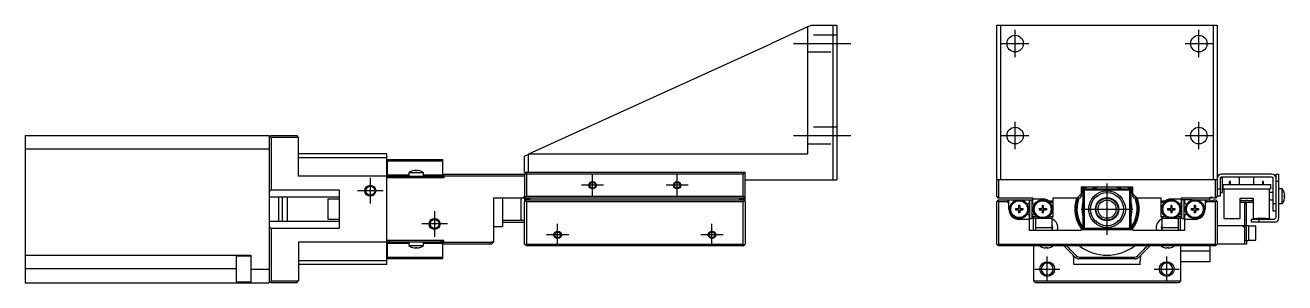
# Model space of a CAD drawing. Extents: x 0 to 726, y -8 to 607.
# Drawn here: x 383 to 725.8, y 276.1 to 346.1 of the extents above; entities that cross this region are included whole.
import ezdxf

# ---------------------------------------------------------------- set-up
doc = ezdxf.new("R2010")
doc.units = 0
doc.header["$LTSCALE"] = 0.5
doc.linetypes.add('CENTER', pattern=[50.8, 31.75, -6.35, 6.35, -6.35])
doc.linetypes.add('DASHED', pattern=[19.05, 12.7, -6.35])
for name, color, linetype in [('MSM_CENTER', 1, 'CENTER'), ('MSM_CONTINUOUS', 7, 'CONTINUOUS'), ('MSM_DASHED', 4, 'DASHED'), ('MSM_NARROW', 5, 'CONTINUOUS')]:
    doc.layers.add(name, color=color, linetype=linetype)

msp = doc.modelspace()

# ---------------------------------------------------------------- linework, layer by layer
at = {"layer": 'MSM_CENTER'}
for p, q in [((652.39, 337.43), (652.39, 344.83)), ((702.39, 337.43), (702.39, 344.83)), ((592.09, 341.13), (607.69, 341.13)), ((648.69, 341.13), (656.09, 341.13)), ((698.69, 341.13), (706.09, 341.13)), ((652.39, 312.43), (652.39, 319.83)), ((702.39, 312.43), (702.39, 319.83)), ((592.09, 316.13), (607.69, 316.13)), ((648.69, 316.13), (656.09, 316.13)), ((698.69, 316.13), (706.09, 316.13)), ((537.39, 299.63), (537.39, 305.63)), ((560.39, 299.63), (560.39, 305.63)), ((476.89, 304.63), (476.89, 297.63)), ((540.39, 302.63), (534.39, 302.63)), ((563.39, 302.63), (557.39, 302.63)), ((677.39, 289.13), (677.39, 303.13)), ((480.39, 301.13), (473.39, 301.13)), ((494.39, 295.63), (494.39, 288.63)), ((670.39, 296.13), (684.39, 296.13)), ((497.89, 292.13), (490.89, 292.13)), ((527.89, 286.13), (527.89, 292.13)), ((569.89, 286.13), (569.89, 292.13)), ((530.89, 289.13), (524.89, 289.13)), ((572.89, 289.13), (566.89, 289.13)), ((661.12, 276.46), (661.12, 283.26)), ((693.65, 276.46), (693.65, 283.26)), ((657.72, 279.86), (664.52, 279.86)), ((690.25, 279.86), (697.05, 279.86))]:
    msp.add_line(p, q, dxfattribs=at)
at = {"layer": 'MSM_CONTINUOUS'}
for p, q in [((595.89, 345.67), (585.89, 341.11)), ((595.89, 345.67), (596.89, 346.13)), ((595.89, 345.67), (595.89, 311.13)), ((596.89, 346.13), (603.89, 346.13)), ((602.89, 304.13), (602.89, 346.13)), ((603.89, 346.13), (603.89, 304.13)), ((647.39, 346.13), (707.39, 346.13)), ((647.39, 299.63), (647.39, 346.13)), ((648.39, 346.13), (648.39, 304.13)), ((706.39, 304.13), (706.39, 346.13)), ((707.39, 346.13), (707.39, 299.63)), ((520.09, 311.13), (585.89, 341.11)), ((382.99, 316.13), (449.39, 316.13)), ((382.99, 316.13), (382.99, 276.13)), ((449.39, 316.13), (449.39, 276.13)), ((449.89, 316.13), (449.39, 315.63)), ((449.64, 315.88), (449.89, 315.63)), ((449.89, 316.13), (456.89, 316.13)), ((449.89, 315.63), (449.89, 301.38)), ((457.39, 315.63), (449.89, 315.63)), ((457.39, 315.63), (456.89, 316.13)), ((457.39, 305.13), (457.39, 315.63)), ((449.39, 312.43), (382.99, 312.43)), ((481.39, 311.13), (457.39, 311.13)), ((457.39, 310.13), (481.39, 310.13)), ((481.39, 281.13), (481.39, 311.13)), ((481.59, 304.63), (481.59, 309.63)), ((481.59, 309.63), (496.59, 309.63)), ((496.59, 309.19), (481.59, 309.19)), ((496.59, 309.63), (496.59, 304.63)), ((518.89, 310.58), (519.89, 311.03)), ((518.89, 306.13), (518.89, 310.58)), ((519.89, 311.03), (520.09, 311.13)), ((519.89, 311.03), (519.89, 306.13)), ((520.09, 311.13), (595.89, 311.13)), ((481.39, 305.13), (457.39, 305.13)), ((481.59, 305.42), (487.39, 305.42)), ((481.59, 305.13), (496.59, 305.13)), ((482.09, 305.13), (482.09, 304.63)), ((491.39, 306.02), (487.39, 306.02)), ((487.39, 306.02), (487.39, 305.13)), ((488.46, 306.58), (488.44, 306.58)), ((489.19, 306.58), (489.19, 306.71)), ((489.59, 306.58), (489.19, 306.58)), ((489.59, 306.71), (489.59, 306.58)), ((490.34, 306.58), (490.31, 306.58)), ((491.39, 305.13), (491.39, 306.02)), ((491.39, 305.42), (496.59, 305.42)), ((496.09, 304.63), (496.09, 305.13)), ((496.89, 305.63), (496.89, 304.63)), ((496.89, 305.63), (518.89, 305.63)), ((518.89, 305.13), (496.89, 305.13)), ((578.89, 306.13), (518.89, 306.13)), ((518.89, 305.63), (519.39, 306.13)), ((518.89, 305.63), (518.89, 298.43)), ((519.14, 305.88), (519.39, 305.63)), ((519.39, 305.63), (519.39, 299.63)), ((578.39, 305.63), (519.39, 305.63)), ((578.89, 305.63), (578.39, 306.13)), ((578.39, 305.63), (578.64, 305.88)), ((578.39, 299.63), (578.39, 305.63)), ((578.89, 298.43), (578.89, 306.13)), ((722.19, 305.63), (708.59, 305.63)), ((723.39, 293.93), (723.39, 305.63)), ((723.39, 305.63), (724.19, 305.63)), ((724.19, 293.83), (724.19, 305.63)), ((496.89, 304.63), (481.39, 304.63)), ((578.89, 304.13), (603.89, 304.13)), ((707.39, 304.13), (647.39, 304.13)), ((647.89, 304.13), (647.89, 299.13)), ((684.39, 302.13), (670.39, 302.13)), ((670.39, 302.13), (670.39, 299.63)), ((684.39, 299.63), (684.39, 302.13)), ((706.89, 299.13), (706.89, 304.13)), ((708.19, 304.43), (708.19, 299.63)), ((708.69, 304.63), (708.24, 304.63)), ((722.19, 304.83), (708.59, 304.83)), ((708.69, 304.63), (708.69, 300.63)), ((708.89, 302.83), (721.89, 302.83)), ((708.89, 302.83), (708.89, 301.63)), ((710.76, 302.83), (710.76, 303.63)), ((711.01, 303.63), (710.76, 303.63)), ((711.01, 302.83), (711.01, 303.63)), ((713.39, 304.83), (713.39, 302.83)), ((717.39, 302.83), (717.39, 304.83)), ((719.76, 302.83), (719.76, 303.63)), ((720.01, 303.63), (719.76, 303.63)), ((720.01, 302.83), (720.01, 303.63)), ((721.89, 302.83), (721.89, 301.63)), ((722.59, 295.63), (722.59, 304.43)), ((724.19, 303.63), (723.39, 303.63)), ((449.89, 301.38), (449.39, 300.88)), ((468.39, 299.38), (449.39, 299.38)), ((449.89, 301.38), (468.39, 301.38)), ((451.89, 299.38), (451.89, 292.88)), ((452.89, 299.38), (452.89, 292.88)), ((454.39, 292.88), (454.39, 299.38)), ((465.39, 298.88), (465.39, 293.38)), ((468.39, 298.88), (465.39, 298.88)), ((468.39, 301.38), (468.39, 290.88)), ((578.89, 299.13), (510.39, 299.13)), ((510.39, 299.13), (510.39, 287.13)), ((512.89, 299.13), (512.89, 291.38)), ((517.89, 299.13), (517.89, 293.13)), ((518.89, 299.63), (518.39, 299.13)), ((519.39, 299.63), (518.89, 299.13)), ((518.89, 298.9), (520.29, 298.9)), ((518.89, 298.13), (519.39, 298.63)), ((518.99, 298.33), (518.89, 298.43)), ((518.99, 298.23), (518.99, 298.43)), ((519.14, 298.38), (519.39, 298.13)), ((519.29, 298.73), (519.29, 298.53)), ((519.99, 298.73), (519.29, 298.73)), ((519.39, 299.63), (578.39, 299.63)), ((519.39, 298.63), (578.39, 298.63)), ((519.99, 298.63), (519.99, 298.73)), ((520.29, 298.63), (520.29, 298.9)), ((578.89, 298.9), (577.49, 298.9)), ((577.49, 298.63), (577.49, 298.9)), ((577.79, 298.73), (577.79, 298.63)), ((578.49, 298.73), (577.79, 298.73)), ((578.89, 299.13), (578.39, 299.63)), ((578.89, 298.13), (578.39, 298.63)), ((578.39, 298.13), (578.64, 298.38)), ((578.49, 298.53), (578.49, 298.73)), ((578.89, 298.43), (578.79, 298.33)), ((578.79, 298.43), (578.79, 298.23)), ((647.89, 299.13), (647.39, 299.63)), ((647.39, 298.13), (647.89, 298.63)), ((647.64, 298.38), (647.89, 298.13)), ((657.19, 299.13), (647.89, 299.13)), ((647.89, 298.63), (652.77, 298.63)), ((650.69, 298.48), (650.19, 298.13)), ((650.69, 296.13), (650.69, 298.63)), ((654.2, 298.63), (656.19, 298.63)), ((656.19, 298.63), (656.19, 297.68)), ((656.39, 298.63), (656.99, 298.63)), ((656.39, 293.63), (656.39, 298.63)), ((656.99, 293.63), (656.99, 298.63)), ((657.19, 297.68), (657.19, 299.13)), ((657.19, 298.9), (659.84, 298.9)), ((661.4, 298.43), (662.69, 298.43)), ((669.89, 299.13), (662.69, 299.13)), ((662.69, 299.13), (662.69, 294.13)), ((669.18, 299.13), (670.39, 300.33)), ((670.39, 299.63), (669.89, 299.13)), ((670.89, 300.83), (671.19, 301.13)), ((670.89, 291.43), (670.89, 300.83)), ((671.39, 301.33), (671.19, 301.13)), ((671.19, 301.13), (671.19, 291.13)), ((671.39, 301.33), (671.69, 301.63)), ((683.39, 301.33), (671.39, 301.33)), ((671.69, 301.63), (683.09, 301.63)), ((683.09, 301.63), (683.39, 301.33)), ((683.59, 301.13), (683.39, 301.33)), ((683.59, 291.13), (683.59, 301.13)), ((683.59, 301.13), (683.89, 300.83)), ((683.89, 300.83), (683.89, 291.43)), ((684.39, 300.33), (685.59, 299.13)), ((684.89, 299.13), (684.39, 299.63)), ((692.09, 299.13), (684.89, 299.13)), ((692.09, 294.13), (692.09, 299.13)), ((692.09, 298.43), (693.37, 298.43)), ((694.93, 298.9), (697.59, 298.9)), ((705.89, 299.13), (697.59, 299.13)), ((697.59, 299.13), (697.59, 297.68)), ((700.57, 298.63), (697.59, 298.63)), ((697.79, 293.63), (697.79, 298.63)), ((698.39, 293.63), (698.39, 298.63)), ((698.59, 297.68), (698.59, 298.63)), ((702, 298.63), (705.39, 298.63)), ((704.09, 298.63), (704.09, 296.13)), ((704.59, 298.13), (704.09, 298.48)), ((705.39, 298.46), (705.39, 299.13)), ((705.89, 299.13), (705.89, 299.37)), ((706.89, 299.13), (706.45, 299.13)), ((706.45, 298.63), (706.89, 298.63)), ((707.39, 299.63), (706.89, 299.13)), ((706.89, 298.63), (707.39, 298.13)), ((706.89, 298.13), (707.14, 298.38)), ((707.39, 301.63), (708.19, 301.63)), ((708.19, 299.63), (707.39, 299.63)), ((708.19, 300.63), (708.69, 300.63)), ((708.89, 301.63), (721.89, 301.63)), ((709.14, 301.63), (709.14, 293.63)), ((713.64, 299.13), (717.14, 299.13)), ((713.64, 293.63), (713.64, 299.13)), ((717.14, 298.43), (713.64, 298.43)), ((717.14, 299.13), (717.14, 293.63)), ((721.64, 293.63), (721.64, 301.63)), ((722.59, 300.63), (721.64, 300.63)), ((721.64, 298.63), (722.59, 298.63)), ((725.08, 301.63), (724.19, 301.63)), ((725.08, 297.63), (725.08, 301.63)), ((725.64, 300.55), (725.64, 300.58)), ((725.64, 299.83), (725.77, 299.83)), ((725.64, 299.43), (725.64, 299.83)), ((725.77, 299.43), (725.64, 299.43)), ((725.64, 298.68), (725.64, 298.7)), ((518.89, 286.63), (518.89, 298.13)), ((519.39, 298.13), (519.39, 286.63)), ((578.39, 298.13), (519.39, 298.13)), ((578.39, 286.63), (578.39, 298.13)), ((578.89, 298.13), (578.89, 286.63)), ((647.39, 286.63), (647.39, 298.13)), ((647.89, 298.13), (647.89, 286.63)), ((650.19, 298.13), (647.89, 298.13)), ((650.19, 298.13), (650.69, 297.63)), ((652.49, 296.27), (653.28, 296.27)), ((652.49, 296.27), (652.49, 295.98)), ((652.49, 295.98), (653.28, 295.98)), ((653.02, 296.27), (653.02, 295.98)), ((653.63, 297.13), (653.34, 297.13)), ((653.34, 297.13), (653.34, 296.33)), ((653.34, 296.6), (653.63, 296.6)), ((653.34, 295.92), (653.34, 295.13)), ((653.34, 295.66), (653.63, 295.66)), ((653.63, 295.13), (653.34, 295.13)), ((653.63, 297.13), (653.63, 296.33)), ((653.63, 295.92), (653.63, 295.13)), ((653.69, 296.27), (654.49, 296.27)), ((653.69, 295.98), (654.49, 295.98)), ((653.96, 295.98), (653.96, 296.27)), ((654.49, 296.27), (654.49, 295.98)), ((656.19, 297.68), (655.89, 297.5)), ((657.19, 297.68), (657.41, 297.55)), ((657.39, 297.55), (657.39, 297.56)), ((658.89, 296.27), (659.68, 296.27)), ((658.89, 296.27), (658.89, 295.98)), ((658.89, 295.98), (659.68, 295.98)), ((659.42, 296.27), (659.42, 295.98)), ((660.03, 297.13), (659.74, 297.13)), ((659.74, 297.13), (659.74, 296.33)), ((659.74, 296.6), (660.03, 296.6)), ((659.74, 295.92), (659.74, 295.13)), ((659.74, 295.66), (660.03, 295.66)), ((660.03, 295.13), (659.74, 295.13)), ((660.03, 297.13), (660.03, 296.33)), ((660.03, 295.92), (660.03, 295.13)), ((660.09, 296.27), (660.89, 296.27)), ((660.09, 295.98), (660.89, 295.98)), ((660.36, 295.98), (660.36, 296.27)), ((660.89, 296.27), (660.89, 295.98)), ((662.69, 297.93), (661.97, 297.93)), ((692.81, 297.93), (692.09, 297.93)), ((693.89, 296.27), (694.68, 296.27)), ((693.89, 296.27), (693.89, 295.98)), ((693.89, 295.98), (694.68, 295.98)), ((694.42, 296.27), (694.42, 295.98)), ((695.03, 297.13), (694.74, 297.13)), ((694.74, 297.13), (694.74, 296.33)), ((694.74, 296.6), (695.03, 296.6)), ((694.74, 295.92), (694.74, 295.13)), ((694.74, 295.66), (695.03, 295.66)), ((695.03, 295.13), (694.74, 295.13)), ((695.03, 297.13), (695.03, 296.33)), ((695.03, 295.92), (695.03, 295.13)), ((695.09, 296.27), (695.89, 296.27)), ((695.09, 295.98), (695.89, 295.98)), ((695.36, 295.98), (695.36, 296.27)), ((695.89, 296.27), (695.89, 295.98)), ((697.36, 297.55), (697.59, 297.68)), ((697.39, 297.55), (697.39, 297.56)), ((698.88, 297.5), (698.59, 297.68)), ((700.29, 296.27), (701.08, 296.27)), ((700.29, 296.27), (700.29, 295.98)), ((700.29, 295.98), (701.08, 295.98)), ((700.82, 296.27), (700.82, 295.98)), ((701.43, 297.13), (701.14, 297.13)), ((701.14, 297.13), (701.14, 296.33)), ((701.14, 296.6), (701.43, 296.6)), ((701.14, 295.92), (701.14, 295.13)), ((701.14, 295.66), (701.43, 295.66)), ((701.43, 295.13), (701.14, 295.13)), ((701.43, 297.13), (701.43, 296.33)), ((701.43, 295.92), (701.43, 295.13)), ((701.49, 296.27), (702.29, 296.27)), ((701.49, 295.98), (702.29, 295.98)), ((701.76, 295.98), (701.76, 296.27)), ((702.29, 296.27), (702.29, 295.98)), ((704.09, 297.63), (704.59, 298.13)), ((706.89, 298.13), (704.59, 298.13)), ((706.89, 286.63), (706.89, 298.13)), ((707.39, 298.13), (707.39, 286.63)), ((717.14, 297.93), (713.64, 297.93)), ((714.89, 286.63), (714.89, 297.63)), ((714.89, 297.63), (715.39, 297.63)), ((715.39, 287.63), (715.39, 297.63)), ((722.59, 297.63), (723.39, 297.63)), ((723.39, 295.63), (722.59, 295.63)), ((724.19, 297.63), (725.08, 297.63)), ((449.39, 292.88), (468.39, 292.88)), ((449.39, 291.38), (449.89, 290.88)), ((465.39, 293.38), (468.39, 293.38)), ((510.39, 291.38), (512.89, 291.38)), ((512.89, 293.13), (518.89, 293.13)), ((512.89, 292.63), (518.89, 292.63)), ((656.19, 293.33), (653.49, 293.33)), ((655.89, 294.75), (656.19, 294.58)), ((656.19, 294.58), (656.19, 290.43)), ((656.39, 293.63), (656.99, 293.63)), ((657.41, 294.7), (657.19, 294.58)), ((657.19, 294.13), (657.19, 294.58)), ((657.19, 294.13), (658.23, 294.13)), ((657.69, 293.63), (657.19, 294.13)), ((657.39, 294.69), (657.39, 294.7)), ((657.39, 290.43), (657.39, 293.93)), ((659.17, 293.63), (657.69, 293.63)), ((657.94, 293.63), (657.94, 290.43)), ((662.44, 293.63), (660.6, 293.63)), ((661.55, 294.13), (662.69, 294.13)), ((662.69, 294.13), (662.19, 293.63)), ((662.44, 290.43), (662.44, 293.63)), ((671.19, 291.13), (670.89, 291.43)), ((674.22, 292.93), (674.41, 292.93)), ((674.64, 292.7), (674.41, 292.93)), ((674.64, 292.7), (674.47, 292.7)), ((674.64, 292.56), (674.64, 292.7)), ((674.64, 292.56), (674.64, 292.56)), ((680.36, 292.93), (680.14, 292.7)), ((680.31, 292.7), (680.14, 292.7)), ((680.14, 292.7), (680.14, 292.56)), ((680.14, 292.56), (680.14, 292.56)), ((680.36, 292.93), (680.55, 292.93)), ((683.89, 291.43), (683.59, 291.13)), ((692.59, 293.63), (692.09, 294.13)), ((692.09, 294.13), (693.23, 294.13)), ((694.17, 293.63), (692.34, 293.63)), ((692.34, 293.63), (692.34, 290.43)), ((697.09, 293.63), (695.6, 293.63)), ((696.55, 294.13), (697.59, 294.13)), ((696.84, 290.43), (696.84, 293.63)), ((697.59, 294.13), (697.09, 293.63)), ((697.59, 294.58), (697.36, 294.7)), ((697.39, 294.69), (697.39, 294.7)), ((697.39, 290.43), (697.39, 293.93)), ((697.79, 293.83), (697.39, 293.83)), ((697.59, 294.58), (697.59, 294.13)), ((697.79, 293.63), (698.39, 293.63)), ((698.59, 293.83), (698.39, 293.83)), ((698.59, 294.58), (698.88, 294.75)), ((698.59, 290.43), (698.59, 294.58)), ((701.29, 293.33), (698.59, 293.33)), ((715.89, 291.63), (707.39, 291.63)), ((709.14, 293.63), (713.64, 293.63)), ((714.39, 291.63), (714.89, 291.13)), ((715.89, 291.63), (715.89, 287.63)), ((717.89, 291.53), (715.89, 291.53)), ((716.69, 292.63), (716.69, 293.43)), ((716.69, 293.43), (722.89, 293.43)), ((722.99, 292.63), (716.69, 292.63)), ((717.14, 293.63), (718.14, 293.63)), ((717.89, 287.73), (717.89, 291.53)), ((718.14, 293.73), (720.64, 293.73)), ((718.14, 293.63), (718.14, 293.73)), ((718.69, 293.43), (718.69, 292.63)), ((718.94, 293.73), (718.94, 293.63)), ((718.94, 293.63), (719.84, 293.63)), ((719.31, 293.73), (719.31, 293.63)), ((719.46, 293.73), (719.46, 293.63)), ((719.84, 293.73), (719.84, 293.63)), ((720.64, 293.63), (720.64, 293.73)), ((720.64, 293.63), (721.64, 293.63)), ((449.89, 290.88), (449.89, 276.63)), ((468.39, 290.88), (449.89, 290.88)), ((656.19, 290.43), (670.39, 290.43)), ((657.94, 291.13), (662.44, 291.13)), ((670.39, 290.43), (670.39, 290.63)), ((670.39, 290.63), (684.39, 290.63)), ((671.19, 291.13), (671.39, 290.93)), ((671.39, 290.93), (683.39, 290.93)), ((671.69, 290.63), (671.39, 290.93)), ((683.39, 290.93), (683.09, 290.63)), ((683.39, 290.93), (683.59, 291.13)), ((684.39, 290.63), (684.39, 290.43)), ((684.39, 290.43), (698.59, 290.43)), ((692.34, 291.13), (696.84, 291.13)), ((481.39, 287.13), (457.39, 287.13)), ((457.39, 287.13), (457.39, 276.63)), ((496.89, 287.63), (481.39, 287.63)), ((481.59, 282.63), (481.59, 287.63)), ((496.59, 287.13), (481.59, 287.13)), ((487.39, 286.83), (481.59, 286.83)), ((482.09, 287.63), (482.09, 287.13)), ((487.39, 287.13), (487.39, 286.23)), ((487.39, 286.23), (491.39, 286.23)), ((488.44, 285.67), (488.46, 285.67)), ((489.19, 285.67), (489.59, 285.67)), ((489.19, 285.54), (489.19, 285.67)), ((489.59, 285.67), (489.59, 285.54)), ((490.31, 285.67), (490.34, 285.67)), ((491.39, 286.23), (491.39, 287.13)), ((496.59, 286.83), (491.39, 286.83)), ((496.09, 287.13), (496.09, 287.63)), ((496.59, 287.63), (496.59, 282.63)), ((496.89, 286.63), (496.89, 287.63)), ((496.89, 287.13), (509.77, 287.13)), ((509.89, 286.63), (496.89, 286.63)), ((509.27, 286.63), (509.77, 287.13)), ((509.77, 287.13), (510.39, 287.43)), ((510.39, 287.13), (509.89, 286.63)), ((519.39, 286.13), (518.89, 286.63)), ((519.39, 286.63), (519.14, 286.38)), ((519.39, 286.63), (578.39, 286.63)), ((578.39, 286.13), (519.39, 286.13)), ((578.64, 286.38), (578.39, 286.63)), ((578.39, 286.13), (578.89, 286.63)), ((647.89, 286.13), (647.39, 286.63)), ((647.89, 286.63), (647.64, 286.38)), ((647.89, 286.63), (706.89, 286.63)), ((706.89, 286.13), (647.89, 286.13)), ((657.39, 286.13), (657.39, 276.63)), ((659.94, 285.67), (659.96, 285.67)), ((660.69, 285.67), (661.09, 285.67)), ((660.69, 285.54), (660.69, 285.67)), ((661.09, 285.67), (661.09, 285.54)), ((661.82, 285.67), (661.84, 285.67)), ((668.74, 283.06), (665.68, 286.13)), ((666.39, 286.13), (669.09, 283.42)), ((685.68, 283.42), (688.39, 286.13)), ((689.09, 286.13), (686.03, 283.06)), ((692.94, 285.67), (692.96, 285.67)), ((693.69, 285.67), (694.09, 285.67)), ((693.69, 285.54), (693.69, 285.67)), ((694.09, 285.67), (694.09, 285.54)), ((694.82, 285.67), (694.84, 285.67)), ((697.39, 286.13), (697.39, 276.63)), ((697.39, 284.83), (705.39, 284.83)), ((705.39, 286.13), (705.39, 281.83)), ((707.14, 286.38), (706.89, 286.63)), ((707.39, 286.63), (706.89, 286.13)), ((715.39, 286.63), (707.39, 286.63)), ((714.89, 287.63), (715.89, 287.63)), ((715.39, 287.63), (715.39, 286.63)), ((715.89, 287.73), (717.89, 287.73)), ((382.99, 283.61), (444.39, 283.61)), ((440.39, 283.36), (440.39, 276.36)), ((444.39, 283.36), (440.39, 283.36)), ((444.39, 283.61), (444.39, 276.13)), ((481.39, 282.13), (457.39, 282.13)), ((481.39, 281.13), (457.39, 281.13)), ((481.59, 283.06), (496.59, 283.06)), ((496.59, 282.63), (481.59, 282.63)), ((668.39, 281.13), (668.39, 282.13)), ((686.39, 281.13), (668.39, 281.13)), ((669.8, 283.13), (684.97, 283.13)), ((684.97, 282.63), (669.8, 282.63)), ((686.39, 281.13), (686.39, 282.13)), ((705.39, 281.83), (697.39, 281.83)), ((440.39, 279.91), (382.99, 279.91)), ((444.39, 279.83), (449.39, 279.83)), ((382.99, 276.13), (449.39, 276.13)), ((440.39, 276.36), (444.39, 276.36)), ((449.89, 276.13), (449.39, 276.63)), ((449.89, 276.63), (449.64, 276.38)), ((449.89, 276.63), (457.39, 276.63)), ((456.89, 276.13), (449.89, 276.13)), ((456.89, 276.13), (457.39, 276.63)), ((657.39, 276.63), (697.39, 276.63)), ((657.89, 276.13), (657.39, 276.63)), ((696.89, 276.13), (657.89, 276.13)), ((697.39, 276.63), (696.89, 276.13))]:
    msp.add_line(p, q, dxfattribs=at)
for centre, radius in [((652.39, 341.13), 2.25), ((702.39, 341.13), 2.25), ((652.39, 316.13), 2.25), ((702.39, 316.13), 2.25), ((476.89, 301.13), 1.23), ((537.39, 302.63), 0.783), ((560.39, 302.63), 0.783), ((653.49, 296.13), 2.6), ((653.49, 296.13), 2.3), ((659.89, 296.13), 2.6), ((659.89, 296.13), 2.3), ((677.39, 296.13), 5), ((677.39, 296.13), 4.5), ((677.39, 296.13), 3.15), ((677.39, 296.13), 3), ((694.89, 296.13), 2.6), ((694.89, 296.13), 2.3), ((701.29, 296.13), 2.6), ((701.29, 296.13), 2.3), ((494.39, 292.13), 1.23), ((527.89, 289.13), 0.783), ((569.89, 289.13), 0.783)]:
    msp.add_circle(centre, radius, dxfattribs=at)
at = {"layer": 'MSM_CONTINUOUS', "extrusion": (0, 0, -1)}
for centre in [(-661.12, 279.86), (-693.65, 279.86)]:
    msp.add_circle(centre, 1.62, dxfattribs=at)
at = {"layer": 'MSM_CONTINUOUS'}
for centre, radius, start, end in [((489.39, 303.53), 3.2, 107.27, 128.6822), ((489.39, 303.53), 3.19, 93.5903, 106.9053), ((489.39, 303.53), 3.19, 73.0947, 86.4097), ((489.39, 303.53), 3.2, 51.3178, 72.73), ((708.59, 304.43), 1.2, 90, 180), ((722.19, 304.43), 1.2, 0, 90), ((677.39, 296.13), 8.5, 135.0991, 145.4397), ((677.39, 296.13), 8.2, 132.9703, 148.6119), ((677.39, 296.13), 9, 138.1897, 141.0576), ((677.39, 296.13), 8.8, 137.0141, 142.6982), ((677.39, 296.13), 6.8, 118.0725, 126.0189), ((677.39, 296.13), 6.5, 112.6199, 122.2042), ((672.61, 300.9), 1.67, 25.823, 29.2973), ((672.61, 300.9), 1.9, 22.4977, 29.3427), ((672.61, 300.9), 1.98, 21.588, 29.3033), ((677.39, 296.13), 6.5, 57.7958, 67.3801), ((677.39, 296.13), 6.8, 53.9811, 61.9275), ((677.39, 296.13), 8.2, 31.3881, 47.0297), ((677.39, 296.13), 8.5, 34.5603, 44.9009), ((677.39, 296.13), 8.8, 37.3018, 42.9859), ((677.39, 296.13), 9, 38.9424, 41.8103), ((708.59, 304.43), 0.4, 90, 180), ((722.19, 304.43), 0.4, 0, 90), ((519.29, 298.43), 0.3, 90, 180), ((519.99, 298.43), 0.3, 41.8103, 90), ((577.79, 298.43), 0.3, 90, 138.1897), ((578.49, 298.43), 0.3, 0, 90), ((659.84, 296.1), 2.8, 40.6764, 90), ((677.39, 296.13), 8.8, 160.0677, 218.6822), ((677.39, 296.13), 8.5, 159.3327, 220.3202), ((677.39, 296.13), 8.2, 158.5399, 222.1236), ((677.39, 296.13), 8.2, 317.8764, 21.4601), ((677.39, 296.13), 8.5, 319.6798, 20.6673), ((677.39, 296.13), 8.8, 321.3178, 19.9323), ((694.93, 296.1), 2.8, 90, 139.3236), ((705.79, 298.38), 1, 48.5904, 131.4096), ((705.79, 299.38), 1, 228.5904, 311.4096), ((713.89, 299.23), 0.25, 203.5782, 336.4218), ((715.39, 299.23), 0.25, 203.5782, 336.4218), ((716.89, 299.23), 0.25, 203.5782, 336.4218), ((722.59, 299.63), 3.2, 17.27, 38.6822), ((722.59, 299.63), 3.2, 321.3178, 342.73), ((722.59, 299.63), 3.19, 3.5903, 16.9053), ((722.59, 299.63), 3.19, 343.0947, 356.4096), ((653.49, 296.13), 2.8, 180, 270), ((653.28, 296.33), 0.06, 270, 0), ((653.28, 295.92), 0.06, 0, 90), ((653.69, 296.33), 0.06, 180, 270), ((653.69, 295.92), 0.06, 90, 180), ((656.69, 296.13), 1.59, 100.893, 126.1972), ((656.8, 296.01), 1.75, 121.3783, 127.006), ((656.8, 296.24), 1.75, 232.994, 238.6217), ((656.69, 296.13), 1.59, 233.8028, 259.107), ((656.69, 296.13), 1.59, 53.8027, 79.1069), ((656.69, 296.13), 1.59, 280.8931, 306.1973), ((656.57, 296.01), 1.75, 52.994, 61.3783), ((656.57, 296.24), 1.75, 298.6217, 307.006), ((659.68, 296.33), 0.06, 270, 0), ((659.68, 295.92), 0.06, 0, 90), ((660.09, 296.33), 0.06, 180, 270), ((660.09, 295.92), 0.06, 90, 180), ((677.39, 296.13), 6.8, 162.9174, 197.0826), ((677.39, 296.13), 6.8, 342.9174, 17.0826), ((694.68, 296.33), 0.06, 270, 0), ((694.68, 295.92), 0.06, 0, 90), ((695.09, 296.33), 0.06, 180, 270), ((695.09, 295.92), 0.06, 90, 180), ((698.09, 296.13), 1.59, 100.893, 126.1972), ((698.2, 296.01), 1.75, 118.6217, 127.006), ((698.2, 296.24), 1.75, 232.994, 241.3783), ((698.09, 296.13), 1.59, 233.8028, 259.107), ((698.09, 296.13), 1.59, 53.8027, 79.1069), ((698.09, 296.13), 1.59, 280.8931, 306.1973), ((697.97, 296.01), 1.75, 52.994, 58.6217), ((697.97, 296.24), 1.75, 301.3783, 307.006), ((701.08, 296.33), 0.06, 270, 0), ((701.08, 295.92), 0.06, 0, 90), ((701.29, 296.13), 2.8, 270, 0), ((701.49, 296.33), 0.06, 180, 270), ((701.49, 295.92), 0.06, 90, 180), ((661.39, 291.13), 2.6, 344.3815, 66.1812), ((693.39, 291.13), 2.6, 113.8188, 195.6185), ((722.89, 293.93), 0.5, 270, 0), ((722.99, 293.83), 1.2, 270, 0), ((489.39, 288.73), 3.2, 231.3178, 252.73), ((489.39, 288.73), 3.19, 253.0947, 266.4097), ((489.39, 288.73), 3.19, 273.5903, 286.9053), ((489.39, 288.73), 3.2, 287.27, 308.6822), ((660.89, 288.73), 3.2, 234.3409, 252.73), ((660.89, 288.73), 3.19, 253.0947, 266.4097), ((660.89, 288.73), 3.19, 273.5903, 286.9053), ((660.89, 288.73), 3.2, 287.27, 305.6591), ((663.39, 282.13), 5, 36.8699, 53.1301), ((677.39, 296.13), 12.5, 233.1301, 306.8699), ((691.39, 282.13), 5, 126.8699, 143.1301), ((693.89, 288.73), 3.2, 234.3409, 252.73), ((693.89, 288.73), 3.19, 253.0947, 266.4097), ((693.89, 288.73), 3.19, 273.5903, 286.9053), ((693.89, 288.73), 3.2, 287.27, 305.6591), ((663.39, 282.13), 5, 0, 17.8669), ((669.8, 284.13), 1.5, 225, 270), ((669.8, 284.13), 1, 225, 270), ((684.97, 284.13), 1, 270, 315), ((684.97, 284.13), 1.5, 270, 315), ((691.39, 282.13), 5, 162.1331, 180)]:
    msp.add_arc(centre, radius, start, end, dxfattribs=at)
at = {"layer": 'MSM_DASHED'}
for p, q in [((603.89, 343.38), (595.89, 343.38)), ((595.89, 338.88), (603.89, 338.88)), ((603.89, 318.38), (595.89, 318.38)), ((595.89, 313.88), (603.89, 313.88))]:
    msp.add_line(p, q, dxfattribs=at)
at = {"layer": 'MSM_NARROW'}
for p, q in [((674.64, 292.56), (674.64, 292.56)), ((680.14, 292.56), (680.14, 292.56))]:
    msp.add_line(p, q, dxfattribs=at)
for centre, radius in [((476.89, 301.13), 1.5), ((537.39, 302.63), 1), ((560.39, 302.63), 1), ((677.39, 296.13), 2.46), ((494.39, 292.13), 1.5), ((527.89, 289.13), 1), ((569.89, 289.13), 1), ((661.12, 279.86), 2), ((693.65, 279.86), 2)]:
    msp.add_circle(centre, radius, dxfattribs=at)
for centre, start, end in [((661.39, 291.13), 327.1401, 32.8599), ((693.39, 291.13), 147.1401, 212.8599)]:
    msp.add_arc(centre, 1.25, start, end, dxfattribs=at)

doc.saveas('drawing.dxf')
